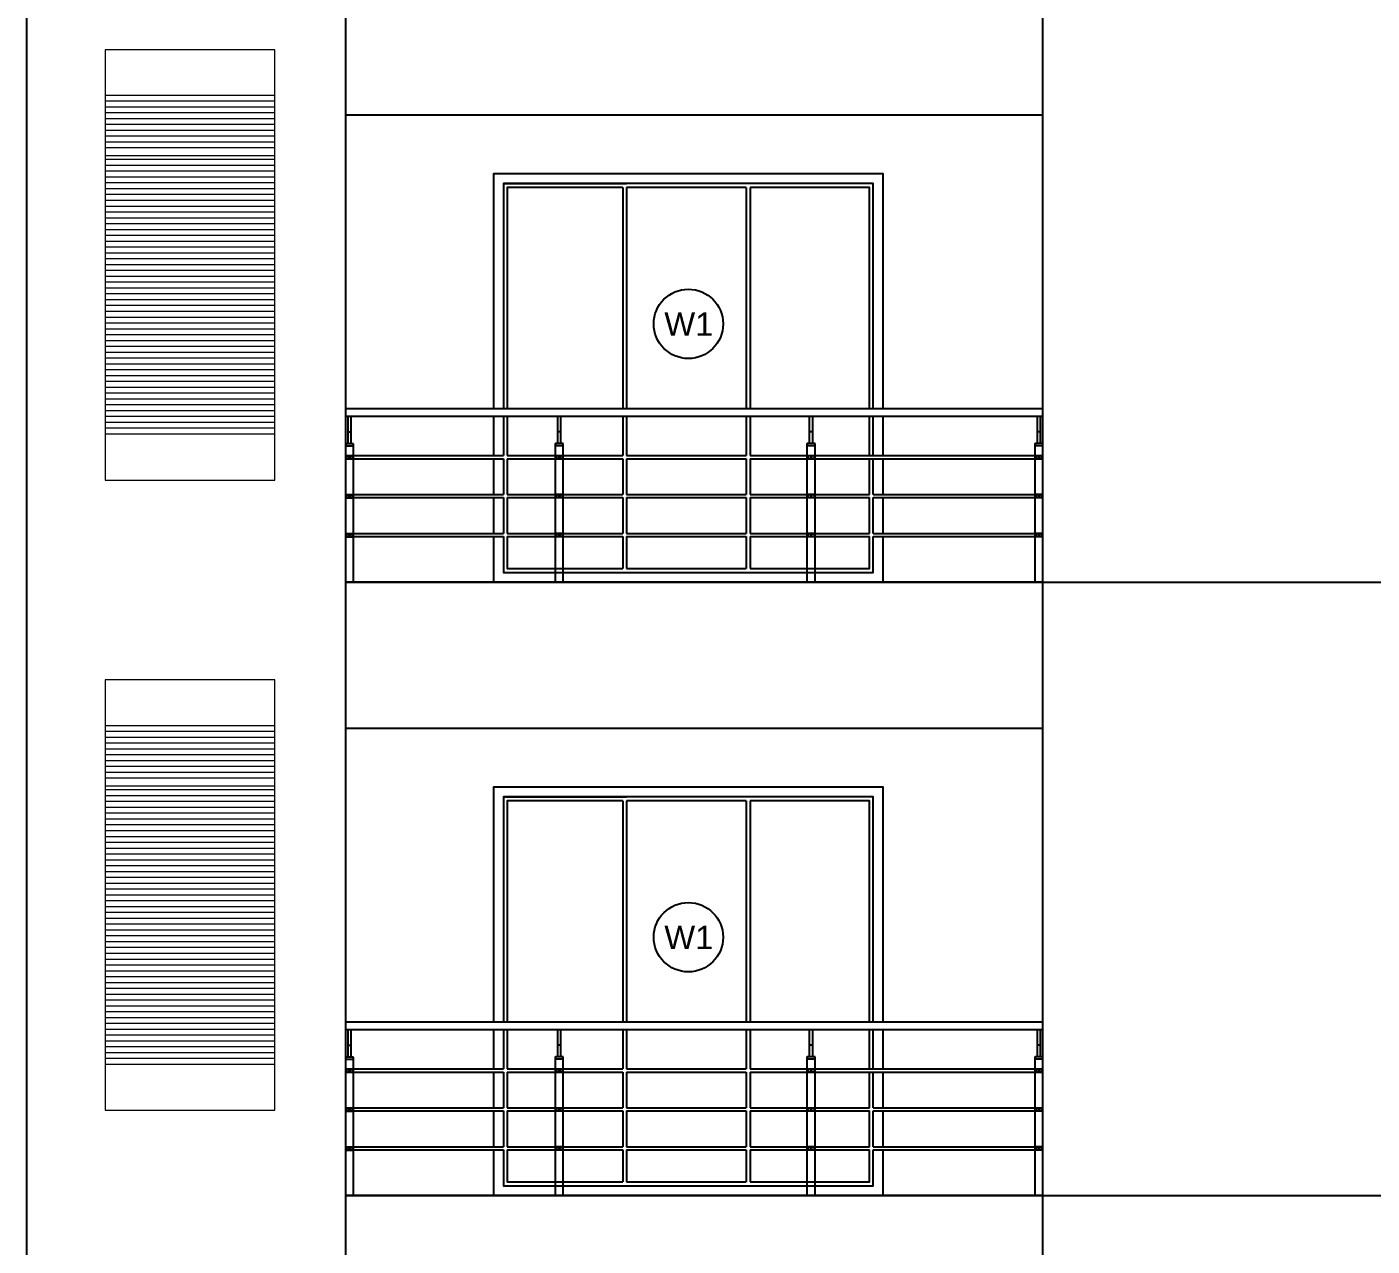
# Model space of a CAD drawing. Header units: millimetres. Extents: x -1932176 to 78768, y -1967 to 1266654.
# Drawn here: x -510754 to -503845, y 451987 to 458248 of the extents above; entities that cross this region are included whole.
import ezdxf

# ---------------------------------------------------------------- set-up
doc = ezdxf.new("R2010")
doc.units = ezdxf.units.MM
doc.layers.add('LEVEL', color=252, linetype='Continuous', lineweight=13)
doc.layers.add('railing', color=212, linetype='Continuous', lineweight=25)
doc.styles.get("Standard").update_dxf_attribs({"font": 'arial.ttf'})
doc.dimstyles.new('SOP', dxfattribs={"dimtxt": 350, "dimasz": 50, "dimexe": 0.18, "dimexo": 0.0625, "dimgap": 20, "dimtad": 0, "dimdec": 0, "dimzin": 0, "dimdsep": 46, "dimtxsty": 'Standard', "dimblk": 'DOT', "dimcen": 0.9, "dimadec": 0, "dimazin": 0, "dimtfac": 1, "dimtdec": 0, "dimtofl": 0, "dimtmove": 0, "dimatfit": 3, "dimfxl": 1, "dimtolj": 1, "dimtzin": 0, "dimarcsym": 0})

# ---------------------------------------------------------------- blocks, each defined once
blk = doc.blocks.new('_Dot')
at = {"color": 0, "linetype": 'ByBlock', "lineweight": -2}
blk.add_line((-0.5, 0), (-1, 0), dxfattribs=at)
at = {"color": 0, "linetype": 'ByBlock', "const_width": 0.5}
blk.add_lwpolyline([(-0.25, 0, 1), (0.25, 0, 1)], format="xyb", close=True, dxfattribs=at)
blk = doc.blocks.new('*D602')
at = {"layer": 'Defpoints', "color": 0, "transparency": 16777216}
for p in [(-505536.2, 452246.6), (-502998.1, 452246.6), (-503878.8, 449096.6)]:
    blk.add_point(p, dxfattribs=at)
at = {"layer": 'LEVEL', "color": 0, "lineweight": -2, "transparency": 16777216}
for p, q in [((-505536.2, 452246.6), (-502997.9, 452246.6)), ((-502998.1, 452196.6), (-502998.1, 451213.5)), ((-502998.1, 449146.6), (-502998.1, 450129.7)), ((-503878.7, 449096.6), (-502997.9, 449096.6))]:
    blk.add_line(p, q, dxfattribs=at)
at = {"layer": 'LEVEL', "color": 0, "lineweight": -2, "transparency": 16777216, "xscale": 50, "yscale": 50, "zscale": 50}
for p, rotation in [((-502998.1, 452246.6), 90), ((-502998.1, 449096.6), 270)]:
    blk.add_blockref('_Dot', p, dxfattribs=dict(at, rotation=rotation))
at = {"layer": 'LEVEL', "color": 0, "transparency": 16777216, "insert": (-502998.1, 450671.6), "char_height": 350, "attachment_point": 5, "rotation": 90}
blk.add_mtext('\\A1;3150', dxfattribs=at)
blk = doc.blocks.new('*D603')
at = {"layer": 'Defpoints', "color": 0, "transparency": 16777216}
for p in [(-505536.2, 455396.6), (-502998.1, 455396.6), (-505536.2, 452246.6)]:
    blk.add_point(p, dxfattribs=at)
at = {"layer": 'LEVEL', "color": 0, "lineweight": -2, "transparency": 16777216}
for p, q in [((-505536.2, 455396.6), (-502997.9, 455396.6)), ((-502998.1, 455346.6), (-502998.1, 454363.5)), ((-502998.1, 452296.6), (-502998.1, 453279.7)), ((-505536.2, 452246.6), (-502997.9, 452246.6))]:
    blk.add_line(p, q, dxfattribs=at)
at = {"layer": 'LEVEL', "color": 0, "lineweight": -2, "transparency": 16777216, "xscale": 50, "yscale": 50, "zscale": 50}
for p, rotation in [((-502998.1, 455396.6), 90), ((-502998.1, 452246.6), 270)]:
    blk.add_blockref('_Dot', p, dxfattribs=dict(at, rotation=rotation))
at = {"layer": 'LEVEL', "color": 0, "transparency": 16777216, "insert": (-502998.1, 453821.6), "char_height": 350, "attachment_point": 5, "rotation": 90}
blk.add_mtext('\\A1;3150', dxfattribs=at)
blk = doc.blocks.new('*D604')
at = {"layer": 'Defpoints', "color": 0, "transparency": 16777216}
for p in [(-505536.2, 458546.6), (-502998.1, 458546.6), (-505536.2, 455396.6)]:
    blk.add_point(p, dxfattribs=at)
at = {"layer": 'LEVEL', "color": 0, "lineweight": -2, "transparency": 16777216}
for p, q in [((-505536.2, 458546.6), (-502997.9, 458546.6)), ((-502998.1, 458496.6), (-502998.1, 457513.5)), ((-502998.1, 455446.6), (-502998.1, 456429.7)), ((-505536.2, 455396.6), (-502997.9, 455396.6))]:
    blk.add_line(p, q, dxfattribs=at)
at = {"layer": 'LEVEL', "color": 0, "lineweight": -2, "transparency": 16777216, "xscale": 50, "yscale": 50, "zscale": 50}
for p, rotation in [((-502998.1, 458546.6), 90), ((-502998.1, 455396.6), 270)]:
    blk.add_blockref('_Dot', p, dxfattribs=dict(at, rotation=rotation))
at = {"layer": 'LEVEL', "color": 0, "transparency": 16777216, "insert": (-502998.1, 456971.6), "char_height": 350, "attachment_point": 5, "rotation": 90}
blk.add_mtext('\\A1;3150', dxfattribs=at)
blk = doc.blocks.new('ригеледержатель')
at = {"layer": 'railing', "ltscale": 10}
blk.add_lwpolyline([(148239.9, 1192434.6), (148269.9, 1192434.6), (148269.9, 1192416.6), (148239.9, 1192416.6)], close=True, dxfattribs=at)
blk.add_circle((148254.9, 1192425.6), 3, dxfattribs=at)

msp = doc.modelspace()

# ---------------------------------------------------------------- linework, layer by layer
at = {"ltscale": 30}
for p, q in [((-505536.21753, 436046.6292), (-505536.21753, 462596.6292)), ((-510754.21513, 455396.6292), (-510754.21513, 458546.6292)), ((-509116.2181, 455396.6292), (-509116.2181, 458546.6292)), ((-509116.2181, 457796.1582), (-505536.21753, 457796.1582)), ((-506406.87592, 457444.1292), (-508306.87592, 457444.1292)), ((-508306.87592, 457444.1292), (-508306.87592, 456969.43125)), ((-508306.87592, 457444.1292), (-507673.87592, 457444.1292)), ((-507693.87592, 457424.1292), (-507693.87592, 456288.6582)), ((-507673.87592, 457424.1292), (-507673.87592, 456288.6582)), ((-507059.87592, 457424.1292), (-507059.87592, 456288.6582)), ((-506406.87592, 457444.1292), (-507039.87592, 457444.1292)), ((-507039.87592, 457424.1292), (-507039.87592, 456288.6582)), ((-509116.2181, 456288.6582), (-505536.21753, 456288.6582)), ((-509116.2181, 455396.6292), (-509116.2181, 456248.6582)), ((-509116.2181, 456248.6582), (-509088.2181, 456248.6582)), ((-509116.2181, 456248.6582), (-505536.21753, 456248.6582)), ((-507693.87592, 456248.6582), (-507693.87592, 456046.6582)), ((-507673.87592, 456248.6582), (-507673.87592, 456046.6582)), ((-507059.87592, 456248.6582), (-507059.87592, 456046.6582)), ((-507039.87592, 456248.6582), (-507039.87592, 456046.6582)), ((-505564.21753, 456248.6582), (-505536.21753, 456248.6582)), ((-505536.21753, 455396.6292), (-505536.21753, 456248.6582)), ((-509116.2181, 456046.6582), (-509076.2181, 456046.6582)), ((-509116.2181, 456046.6582), (-508306.87592, 456046.6582)), ((-509116.2181, 456030.6582), (-509076.2181, 456030.6582)), ((-509116.2181, 456030.6582), (-508306.87592, 456030.6582)), ((-508286.87592, 456046.6582), (-507693.87592, 456046.6582)), ((-508286.87592, 456030.6582), (-507693.87592, 456030.6582)), ((-507693.87592, 456030.6582), (-507693.87592, 455846.6582)), ((-507673.87592, 456046.6582), (-507059.87592, 456046.6582)), ((-507673.87592, 456030.6582), (-507673.87592, 455846.6582)), ((-507673.87592, 456030.6582), (-507059.87592, 456030.6582)), ((-507059.87592, 456030.6582), (-507059.87592, 455846.6582)), ((-507039.87592, 456046.6582), (-505536.21753, 456046.6582)), ((-507039.87592, 456030.6582), (-507039.87592, 455846.6582)), ((-507039.87592, 456030.6582), (-505536.21753, 456030.6582)), ((-505576.21753, 456046.6582), (-505536.21753, 456046.6582)), ((-505576.21753, 456030.6582), (-505536.21753, 456030.6582)), ((-509116.2181, 455846.6582), (-509076.2181, 455846.6582)), ((-509116.2181, 455846.6582), (-508306.87592, 455846.6582)), ((-509116.2181, 455830.6582), (-509076.2181, 455830.6582)), ((-509116.2181, 455830.6582), (-508306.87592, 455830.6582)), ((-508286.87592, 455846.6582), (-507693.87592, 455846.6582)), ((-508286.87592, 455830.6582), (-507693.87592, 455830.6582)), ((-507693.87592, 455830.6582), (-507693.87592, 455646.6582)), ((-507673.87592, 455846.6582), (-507059.87592, 455846.6582)), ((-507673.87592, 455830.6582), (-507673.87592, 455646.6582)), ((-507673.87592, 455830.6582), (-507059.87592, 455830.6582)), ((-507059.87592, 455830.6582), (-507059.87592, 455646.6582)), ((-507039.87592, 455846.6582), (-506426.87592, 455846.6582)), ((-507039.87592, 455830.6582), (-507039.87592, 455646.6582)), ((-507039.87592, 455830.6582), (-506426.87592, 455830.6582)), ((-506406.87592, 455846.6582), (-505536.21753, 455846.6582)), ((-506406.87592, 455830.6582), (-505536.21753, 455830.6582)), ((-505576.21753, 455846.6582), (-505536.21753, 455846.6582)), ((-505576.21753, 455830.6582), (-505536.21753, 455830.6582)), ((-509116.2181, 455646.6582), (-509076.2181, 455646.6582)), ((-509116.2181, 455646.6582), (-508306.87592, 455646.6582)), ((-509116.2181, 455630.6582), (-509076.2181, 455630.6582)), ((-509116.2181, 455630.6582), (-508306.87592, 455630.6582)), ((-508286.87592, 455646.6582), (-507693.87592, 455646.6582)), ((-508286.87592, 455630.6582), (-507693.87592, 455630.6582)), ((-507693.87592, 455630.6582), (-507693.87592, 455466.6292)), ((-507673.87592, 455646.6582), (-507059.87592, 455646.6582)), ((-507673.87592, 455630.6582), (-507673.87592, 455466.6292)), ((-507673.87592, 455630.6582), (-507059.87592, 455630.6582)), ((-507059.87592, 455630.6582), (-507059.87592, 455466.6292)), ((-507039.87592, 455646.6582), (-506426.87592, 455646.6582)), ((-507039.87592, 455630.6582), (-507039.87592, 455466.6292)), ((-507039.87592, 455630.6582), (-506426.87592, 455630.6582)), ((-506406.87592, 455646.6582), (-505536.21753, 455646.6582)), ((-506406.87592, 455630.6582), (-505536.21753, 455630.6582)), ((-505576.21753, 455646.6582), (-505536.21753, 455646.6582)), ((-505576.21753, 455630.6582), (-505536.21753, 455630.6582)), ((-510754.21513, 452246.6292), (-510754.21513, 455396.6292)), ((-509116.2181, 452246.6292), (-509116.2181, 455396.6292)), ((-505536.21753, 455396.6292), (-509116.2181, 455396.6292)), ((-509116.2181, 455396.6292), (-509076.2181, 455396.6292)), ((-509116.2181, 455396.6292), (-505536.21753, 455396.6292)), ((-505536.21753, 455396.6292), (-509116.2181, 455396.6292)), ((-505576.21753, 455396.6292), (-505536.21753, 455396.6292)), ((-509116.2181, 454646.1582), (-505536.21753, 454646.1582)), ((-506406.87592, 454294.1292), (-508306.87592, 454294.1292)), ((-508306.87592, 454294.1292), (-508306.87592, 453819.43125)), ((-508306.87592, 454294.1292), (-507673.87592, 454294.1292)), ((-507693.87592, 454274.1292), (-507693.87592, 453138.6582)), ((-507673.87592, 454274.1292), (-507673.87592, 453138.6582)), ((-507059.87592, 454274.1292), (-507059.87592, 453138.6582)), ((-506406.87592, 454294.1292), (-507039.87592, 454294.1292)), ((-507039.87592, 454274.1292), (-507039.87592, 453138.6582)), ((-509116.2181, 453138.6582), (-505536.21753, 453138.6582)), ((-509116.2181, 452246.6292), (-509116.2181, 453098.6582)), ((-509116.2181, 453098.6582), (-509088.2181, 453098.6582)), ((-509116.2181, 453098.6582), (-505536.21753, 453098.6582)), ((-507693.87592, 453098.6582), (-507693.87592, 452896.6582)), ((-507673.87592, 453098.6582), (-507673.87592, 452896.6582)), ((-507059.87592, 453098.6582), (-507059.87592, 452896.6582)), ((-507039.87592, 453098.6582), (-507039.87592, 452896.6582)), ((-505564.21753, 453098.6582), (-505536.21753, 453098.6582)), ((-505536.21753, 452246.6292), (-505536.21753, 453098.6582)), ((-509116.2181, 452896.6582), (-509076.2181, 452896.6582)), ((-509116.2181, 452896.6582), (-508306.87592, 452896.6582)), ((-508286.87592, 452896.6582), (-507693.87592, 452896.6582)), ((-507673.87592, 452896.6582), (-507059.87592, 452896.6582)), ((-507039.87592, 452896.6582), (-505536.21753, 452896.6582)), ((-505576.21753, 452896.6582), (-505536.21753, 452896.6582)), ((-509116.2181, 452880.6582), (-509076.2181, 452880.6582)), ((-509116.2181, 452880.6582), (-508306.87592, 452880.6582)), ((-508286.87592, 452880.6582), (-507693.87592, 452880.6582)), ((-507693.87592, 452880.6582), (-507693.87592, 452696.6582)), ((-507673.87592, 452880.6582), (-507673.87592, 452696.6582)), ((-507673.87592, 452880.6582), (-507059.87592, 452880.6582)), ((-507059.87592, 452880.6582), (-507059.87592, 452696.6582)), ((-507039.87592, 452880.6582), (-507039.87592, 452696.6582)), ((-507039.87592, 452880.6582), (-505536.21753, 452880.6582)), ((-505576.21753, 452880.6582), (-505536.21753, 452880.6582)), ((-509116.2181, 452696.6582), (-509076.2181, 452696.6582)), ((-509116.2181, 452696.6582), (-508306.87592, 452696.6582)), ((-508286.87592, 452696.6582), (-507693.87592, 452696.6582)), ((-507673.87592, 452696.6582), (-507059.87592, 452696.6582)), ((-507039.87592, 452696.6582), (-506426.87592, 452696.6582)), ((-506406.87592, 452696.6582), (-505536.21753, 452696.6582)), ((-505576.21753, 452696.6582), (-505536.21753, 452696.6582)), ((-509116.2181, 452680.6582), (-509076.2181, 452680.6582)), ((-509116.2181, 452680.6582), (-508306.87592, 452680.6582)), ((-508286.87592, 452680.6582), (-507693.87592, 452680.6582)), ((-507693.87592, 452680.6582), (-507693.87592, 452496.6582)), ((-507673.87592, 452680.6582), (-507673.87592, 452496.6582)), ((-507673.87592, 452680.6582), (-507059.87592, 452680.6582)), ((-507059.87592, 452680.6582), (-507059.87592, 452496.6582)), ((-507039.87592, 452680.6582), (-507039.87592, 452496.6582)), ((-507039.87592, 452680.6582), (-506426.87592, 452680.6582)), ((-506406.87592, 452680.6582), (-505536.21753, 452680.6582)), ((-505576.21753, 452680.6582), (-505536.21753, 452680.6582)), ((-509116.2181, 452496.6582), (-509076.2181, 452496.6582)), ((-509116.2181, 452496.6582), (-508306.87592, 452496.6582)), ((-509116.2181, 452480.6582), (-509076.2181, 452480.6582)), ((-509116.2181, 452480.6582), (-508306.87592, 452480.6582)), ((-508286.87592, 452496.6582), (-507693.87592, 452496.6582)), ((-508286.87592, 452480.6582), (-507693.87592, 452480.6582)), ((-507693.87592, 452480.6582), (-507693.87592, 452316.6292)), ((-507673.87592, 452496.6582), (-507059.87592, 452496.6582)), ((-507673.87592, 452480.6582), (-507673.87592, 452316.6292)), ((-507673.87592, 452480.6582), (-507059.87592, 452480.6582)), ((-507059.87592, 452480.6582), (-507059.87592, 452316.6292)), ((-507039.87592, 452496.6582), (-506426.87592, 452496.6582)), ((-507039.87592, 452480.6582), (-507039.87592, 452316.6292)), ((-507039.87592, 452480.6582), (-506426.87592, 452480.6582)), ((-506406.87592, 452496.6582), (-505536.21753, 452496.6582)), ((-506406.87592, 452480.6582), (-505536.21753, 452480.6582)), ((-505576.21753, 452496.6582), (-505536.21753, 452496.6582)), ((-505576.21753, 452480.6582), (-505536.21753, 452480.6582)), ((-510754.21513, 449096.6292), (-510754.21513, 452246.6292)), ((-509116.2181, 449096.6292), (-509116.2181, 452246.6292)), ((-505536.21753, 452246.6292), (-509116.2181, 452246.6292)), ((-509116.2181, 452246.6292), (-509076.2181, 452246.6292)), ((-509116.2181, 452246.6292), (-505536.21753, 452246.6292)), ((-505536.21753, 452246.6292), (-509116.2181, 452246.6292)), ((-505576.21753, 452246.6292), (-505536.21753, 452246.6292))]:
    msp.add_line(p, q, dxfattribs=at)
at = {"color": 254, "linetype": 'Continuous', "lineweight": 15, "ltscale": 50, "transparency": 33554493}
for p, q in [((-509481.12269, 457896.67595), (-510352.42516, 457896.67595)), ((-509481.12269, 457866.67595), (-510352.42516, 457866.67595)), ((-509481.12269, 457836.67595), (-510352.42516, 457836.67595)), ((-509481.12269, 457836.67595), (-510352.42516, 457836.67595)), ((-509481.12269, 457806.67595), (-510352.42516, 457806.67595)), ((-509481.12269, 457776.67595), (-510352.42516, 457776.67595)), ((-509481.12269, 457746.67595), (-510352.42516, 457746.67595)), ((-509481.12269, 457716.67595), (-510352.42516, 457716.67595)), ((-509481.12269, 457686.67595), (-510352.42516, 457686.67595)), ((-509481.12269, 457656.67595), (-510352.42516, 457656.67595)), ((-509481.12269, 457656.67595), (-510352.42516, 457656.67595)), ((-509481.12269, 457626.67595), (-510352.42516, 457626.67595)), ((-509481.12269, 457586.67595), (-510352.42516, 457586.67595)), ((-509481.12269, 457566.67595), (-510352.42516, 457566.67595)), ((-509481.12269, 457536.67595), (-510352.42516, 457536.67595)), ((-509481.12269, 457506.67595), (-510352.42516, 457506.67595)), ((-509481.12269, 457476.67595), (-510352.42516, 457476.67595)), ((-509481.12269, 457476.67595), (-510352.42516, 457476.67595)), ((-509481.12269, 457446.67595), (-510352.42516, 457446.67595)), ((-509481.12269, 457416.67595), (-510352.42516, 457416.67595)), ((-509481.12269, 457386.67595), (-510352.42516, 457386.67595)), ((-509481.12269, 457356.67595), (-510352.42516, 457356.67595)), ((-509481.12269, 457326.67595), (-510352.42516, 457326.67595)), ((-509481.12269, 457296.67595), (-510352.42516, 457296.67595)), ((-509481.12269, 457296.67595), (-510352.42516, 457296.67595)), ((-509481.12269, 457266.67595), (-510352.42516, 457266.67595)), ((-509481.12269, 457236.67595), (-510352.42516, 457236.67595)), ((-509481.12269, 457206.67595), (-510352.42516, 457206.67595)), ((-509481.12269, 457176.67595), (-510352.42516, 457176.67595)), ((-509481.12269, 457146.67595), (-510352.42516, 457146.67595)), ((-509481.12269, 457116.67595), (-510352.42516, 457116.67595)), ((-509481.12269, 457116.67595), (-510352.42516, 457116.67595)), ((-509481.12269, 457086.67595), (-510352.42516, 457086.67595)), ((-509481.12269, 457056.67595), (-510352.42516, 457056.67595)), ((-509481.12269, 457026.67595), (-510352.42516, 457026.67595)), ((-509481.12269, 456996.67595), (-510352.42516, 456996.67595)), ((-509481.12269, 456966.67595), (-510352.42516, 456966.67595)), ((-509481.12269, 456936.67595), (-510352.42516, 456936.67595)), ((-509481.12269, 456936.67595), (-510352.42516, 456936.67595)), ((-509481.12269, 456906.67595), (-510352.42516, 456906.67595)), ((-509481.12269, 456876.67595), (-510352.42516, 456876.67595)), ((-509481.12269, 456846.67595), (-510352.42516, 456846.67595)), ((-509481.12269, 456816.67595), (-510352.42516, 456816.67595)), ((-509481.12269, 456786.67595), (-510352.42516, 456786.67595)), ((-509481.12269, 456756.67595), (-510352.42516, 456756.67595)), ((-509481.12269, 456726.67595), (-510352.42516, 456726.67595)), ((-509481.12269, 456696.67595), (-510352.42516, 456696.67595)), ((-509481.12269, 456666.67595), (-510352.42516, 456666.67595)), ((-509481.12269, 456636.67595), (-510352.42516, 456636.67595)), ((-509481.12269, 456606.67595), (-510352.42516, 456606.67595)), ((-509481.12269, 456576.67595), (-510352.42516, 456576.67595)), ((-509481.12269, 456576.67595), (-510352.42516, 456576.67595)), ((-509481.12269, 456546.67595), (-510352.42516, 456546.67595)), ((-509481.12269, 456516.67595), (-510352.42516, 456516.67595)), ((-509481.12269, 456486.67595), (-510352.42516, 456486.67595)), ((-509481.12269, 456486.67595), (-510352.42516, 456486.67595)), ((-509481.12269, 456456.67595), (-510352.42516, 456456.67595)), ((-509481.12269, 456456.67595), (-510352.42516, 456456.67595)), ((-509481.12269, 456426.67595), (-510352.42516, 456426.67595)), ((-509481.12269, 456426.67595), (-510352.42516, 456426.67595)), ((-509481.12269, 456396.67595), (-510352.42516, 456396.67595)), ((-509481.12269, 456396.67595), (-510352.42516, 456396.67595)), ((-509481.12269, 456366.67595), (-510352.42516, 456366.67595)), ((-509481.12269, 456336.67595), (-510352.42516, 456336.67595)), ((-509481.12269, 456336.67595), (-510352.42516, 456336.67595)), ((-509481.12269, 456306.67595), (-510352.42516, 456306.67595)), ((-509481.12269, 456276.67595), (-510352.42516, 456276.67595)), ((-509481.12269, 456246.67595), (-510352.42516, 456246.67595)), ((-509481.12269, 456216.67595), (-510352.42516, 456216.67595)), ((-509481.12269, 456186.67595), (-510352.42516, 456186.67595)), ((-509481.12269, 456156.67595), (-510352.42516, 456156.67595)), ((-509481.12269, 454659.49313), (-510352.42516, 454659.49313)), ((-509481.12269, 454629.49313), (-510352.42516, 454629.49313)), ((-509481.12269, 454599.49313), (-510352.42516, 454599.49313)), ((-509481.12269, 454599.49313), (-510352.42516, 454599.49313)), ((-509481.12269, 454569.49313), (-510352.42516, 454569.49313)), ((-509481.12269, 454539.49313), (-510352.42516, 454539.49313)), ((-509481.12269, 454509.49313), (-510352.42516, 454509.49313)), ((-509481.12269, 454479.49313), (-510352.42516, 454479.49313)), ((-509481.12269, 454449.49313), (-510352.42516, 454449.49313)), ((-509481.12269, 454419.49313), (-510352.42516, 454419.49313)), ((-509481.12269, 454419.49313), (-510352.42516, 454419.49313)), ((-509481.12269, 454389.49313), (-510352.42516, 454389.49313)), ((-509481.12269, 454349.49313), (-510352.42516, 454349.49313)), ((-509481.12269, 454329.49313), (-510352.42516, 454329.49313)), ((-509481.12269, 454299.49313), (-510352.42516, 454299.49313)), ((-509481.12269, 454269.49313), (-510352.42516, 454269.49313)), ((-509481.12269, 454239.49313), (-510352.42516, 454239.49313)), ((-509481.12269, 454239.49313), (-510352.42516, 454239.49313)), ((-509481.12269, 454209.49313), (-510352.42516, 454209.49313)), ((-509481.12269, 454179.49313), (-510352.42516, 454179.49313)), ((-509481.12269, 454149.49313), (-510352.42516, 454149.49313)), ((-509481.12269, 454119.49313), (-510352.42516, 454119.49313)), ((-509481.12269, 454089.49313), (-510352.42516, 454089.49313)), ((-509481.12269, 454059.49313), (-510352.42516, 454059.49313)), ((-509481.12269, 454059.49313), (-510352.42516, 454059.49313)), ((-509481.12269, 454029.49313), (-510352.42516, 454029.49313)), ((-509481.12269, 453999.49313), (-510352.42516, 453999.49313)), ((-509481.12269, 453969.49313), (-510352.42516, 453969.49313)), ((-509481.12269, 453939.49313), (-510352.42516, 453939.49313)), ((-509481.12269, 453909.49313), (-510352.42516, 453909.49313)), ((-509481.12269, 453879.49313), (-510352.42516, 453879.49313)), ((-509481.12269, 453879.49313), (-510352.42516, 453879.49313)), ((-509481.12269, 453849.49313), (-510352.42516, 453849.49313)), ((-509481.12269, 453819.49313), (-510352.42516, 453819.49313)), ((-509481.12269, 453789.49313), (-510352.42516, 453789.49313)), ((-509481.12269, 453759.49313), (-510352.42516, 453759.49313)), ((-509481.12269, 453729.49313), (-510352.42516, 453729.49313)), ((-509481.12269, 453699.49313), (-510352.42516, 453699.49313)), ((-509481.12269, 453699.49313), (-510352.42516, 453699.49313)), ((-509481.12269, 453669.49313), (-510352.42516, 453669.49313)), ((-509481.12269, 453639.49313), (-510352.42516, 453639.49313)), ((-509481.12269, 453609.49313), (-510352.42516, 453609.49313)), ((-509481.12269, 453579.49313), (-510352.42516, 453579.49313)), ((-509481.12269, 453549.49313), (-510352.42516, 453549.49313)), ((-509481.12269, 453519.49313), (-510352.42516, 453519.49313)), ((-509481.12269, 453489.49313), (-510352.42516, 453489.49313)), ((-509481.12269, 453459.49313), (-510352.42516, 453459.49313)), ((-509481.12269, 453429.49313), (-510352.42516, 453429.49313)), ((-509481.12269, 453399.49313), (-510352.42516, 453399.49313)), ((-509481.12269, 453369.49313), (-510352.42516, 453369.49313)), ((-509481.12269, 453339.49313), (-510352.42516, 453339.49313)), ((-509481.12269, 453339.49313), (-510352.42516, 453339.49313)), ((-509481.12269, 453309.49313), (-510352.42516, 453309.49313)), ((-509481.12269, 453279.49313), (-510352.42516, 453279.49313)), ((-509481.12269, 453249.49313), (-510352.42516, 453249.49313)), ((-509481.12269, 453249.49313), (-510352.42516, 453249.49313)), ((-509481.12269, 453219.49313), (-510352.42516, 453219.49313)), ((-509481.12269, 453219.49313), (-510352.42516, 453219.49313)), ((-509481.12269, 453189.49313), (-510352.42516, 453189.49313)), ((-509481.12269, 453189.49313), (-510352.42516, 453189.49313)), ((-509481.12269, 453159.49313), (-510352.42516, 453159.49313)), ((-509481.12269, 453159.49313), (-510352.42516, 453159.49313)), ((-509481.12269, 453129.49313), (-510352.42516, 453129.49313)), ((-509481.12269, 453099.49313), (-510352.42516, 453099.49313)), ((-509481.12269, 453099.49313), (-510352.42516, 453099.49313)), ((-509481.12269, 453069.49313), (-510352.42516, 453069.49313)), ((-509481.12269, 453039.49313), (-510352.42516, 453039.49313)), ((-509481.12269, 453009.49313), (-510352.42516, 453009.49313)), ((-509481.12269, 452979.49313), (-510352.42516, 452979.49313)), ((-509481.12269, 452949.49313), (-510352.42516, 452949.49313)), ((-509481.12269, 452919.49313), (-510352.42516, 452919.49313))]:
    msp.add_line(p, q, dxfattribs=at)
at = {"ltscale": 10}
for p, q in [((-509104.2181, 456106.6292), (-509104.2181, 456248.6582)), ((-509088.2181, 456106.6292), (-509088.2181, 456248.6582)), ((-508027.89313, 456108.6582), (-508027.89313, 456248.6582)), ((-508011.89313, 456108.6582), (-508011.89313, 456248.6582)), ((-506733.99012, 456108.6582), (-506733.99012, 456248.6582)), ((-506717.99012, 456108.6582), (-506717.99012, 456248.6582)), ((-505564.21753, 456108.6582), (-505564.21753, 456248.6582)), ((-505548.21753, 456108.6582), (-505548.21753, 456248.6582)), ((-509116.2181, 456044.6292), (-509116.2181, 456096.6292)), ((-509076.2181, 456044.6292), (-509076.2181, 456096.6292)), ((-508039.89313, 456046.6582), (-508039.89313, 456098.6582)), ((-507999.89313, 456046.6582), (-507999.89313, 456098.6582)), ((-506745.99012, 456046.6582), (-506745.99012, 456098.6582)), ((-506705.99012, 456046.6582), (-506705.99012, 456098.6582)), ((-505576.21753, 456046.6582), (-505576.21753, 456098.6582)), ((-505536.21753, 456046.6582), (-505536.21753, 456098.6582)), ((-509116.2181, 455844.6292), (-509116.2181, 456028.6292)), ((-509076.2181, 455844.6292), (-509076.2181, 456044.6292)), ((-508039.89313, 455846.6582), (-508039.89313, 456030.6582)), ((-507999.89313, 455846.6582), (-507999.89313, 456046.6582)), ((-506745.99012, 455846.6582), (-506745.99012, 456030.6582)), ((-506705.99012, 455846.6582), (-506705.99012, 456046.6582)), ((-505576.21753, 455846.6582), (-505576.21753, 456030.6582)), ((-505536.21753, 455846.6582), (-505536.21753, 456046.6582)), ((-509116.2181, 455644.6292), (-509116.2181, 455828.6292)), ((-509076.2181, 455644.6292), (-509076.2181, 455844.6292)), ((-508039.89313, 455646.6582), (-508039.89313, 455830.6582)), ((-507999.89313, 455646.6582), (-507999.89313, 455846.6582)), ((-506745.99012, 455646.6582), (-506745.99012, 455830.6582)), ((-506705.99012, 455646.6582), (-506705.99012, 455846.6582)), ((-505576.21753, 455646.6582), (-505576.21753, 455830.6582)), ((-505536.21753, 455646.6582), (-505536.21753, 455846.6582)), ((-509116.2181, 455396.6292), (-509116.2181, 455628.6292)), ((-509076.2181, 455396.6292), (-509076.2181, 455644.6292)), ((-508039.89313, 455398.6582), (-508039.89313, 455630.6582)), ((-507999.89313, 455396.6292), (-507999.89313, 455646.6582)), ((-506745.99012, 455398.6582), (-506745.99012, 455630.6582)), ((-506705.99012, 455396.6292), (-506705.99012, 455646.6582)), ((-505576.21753, 455398.6582), (-505576.21753, 455630.6582)), ((-505536.21753, 455396.6292), (-505536.21753, 455646.6582)), ((-509104.2181, 452956.6292), (-509104.2181, 453098.6582)), ((-509088.2181, 452956.6292), (-509088.2181, 453098.6582)), ((-508027.89313, 452958.6582), (-508027.89313, 453098.6582)), ((-508011.89313, 452958.6582), (-508011.89313, 453098.6582)), ((-506733.99012, 452958.6582), (-506733.99012, 453098.6582)), ((-506717.99012, 452958.6582), (-506717.99012, 453098.6582)), ((-505564.21753, 452958.6582), (-505564.21753, 453098.6582)), ((-505548.21753, 452958.6582), (-505548.21753, 453098.6582)), ((-509116.2181, 452894.6292), (-509116.2181, 452946.6292)), ((-509076.2181, 452894.6292), (-509076.2181, 452946.6292)), ((-509076.2181, 452694.6292), (-509076.2181, 452894.6292)), ((-508039.89313, 452896.6582), (-508039.89313, 452948.6582)), ((-507999.89313, 452896.6582), (-507999.89313, 452948.6582)), ((-507999.89313, 452696.6582), (-507999.89313, 452896.6582)), ((-506745.99012, 452896.6582), (-506745.99012, 452948.6582)), ((-506705.99012, 452896.6582), (-506705.99012, 452948.6582)), ((-506705.99012, 452696.6582), (-506705.99012, 452896.6582)), ((-505576.21753, 452896.6582), (-505576.21753, 452948.6582)), ((-505536.21753, 452896.6582), (-505536.21753, 452948.6582)), ((-505536.21753, 452696.6582), (-505536.21753, 452896.6582)), ((-509116.2181, 452694.6292), (-509116.2181, 452878.6292)), ((-508039.89313, 452696.6582), (-508039.89313, 452880.6582)), ((-506745.99012, 452696.6582), (-506745.99012, 452880.6582)), ((-505576.21753, 452696.6582), (-505576.21753, 452880.6582)), ((-509076.2181, 452494.6292), (-509076.2181, 452694.6292)), ((-507999.89313, 452496.6582), (-507999.89313, 452696.6582)), ((-506705.99012, 452496.6582), (-506705.99012, 452696.6582)), ((-505536.21753, 452496.6582), (-505536.21753, 452696.6582)), ((-509116.2181, 452494.6292), (-509116.2181, 452678.6292)), ((-508039.89313, 452496.6582), (-508039.89313, 452680.6582)), ((-506745.99012, 452496.6582), (-506745.99012, 452680.6582)), ((-505576.21753, 452496.6582), (-505576.21753, 452680.6582)), ((-509116.2181, 452246.6292), (-509116.2181, 452478.6292)), ((-509076.2181, 452246.6292), (-509076.2181, 452494.6292)), ((-508039.89313, 452248.6582), (-508039.89313, 452480.6582)), ((-507999.89313, 452246.6292), (-507999.89313, 452496.6582)), ((-506745.99012, 452248.6582), (-506745.99012, 452480.6582)), ((-506705.99012, 452246.6292), (-506705.99012, 452496.6582)), ((-505576.21753, 452248.6582), (-505576.21753, 452480.6582)), ((-505536.21753, 452246.6292), (-505536.21753, 452496.6582))]:
    msp.add_line(p, q, dxfattribs=at)
at = {"ltscale": 100}
for p, q in [((-509088.2181, 456166.6292), (-509104.2181, 456166.6292)), ((-508011.89313, 456168.6582), (-508027.89313, 456168.6582)), ((-506717.99012, 456168.6582), (-506733.99012, 456168.6582)), ((-505548.21753, 456168.6582), (-505564.21753, 456168.6582)), ((-509088.2181, 453016.6292), (-509104.2181, 453016.6292)), ((-508011.89313, 453018.6582), (-508027.89313, 453018.6582)), ((-506717.99012, 453018.6582), (-506733.99012, 453018.6582)), ((-505548.21753, 453018.6582), (-505564.21753, 453018.6582))]:
    msp.add_line(p, q, dxfattribs=at)
for p, q in [((-509116.2181, 455396.6292), (-509116.2181, 456106.6292)), ((-508039.89313, 455396.6292), (-508039.89313, 456108.6582)), ((-506745.99012, 455396.6292), (-506745.99012, 456108.6582)), ((-505576.21753, 455396.6292), (-505576.21753, 456108.6582)), ((-508039.89313, 452246.6292), (-508039.89313, 452958.6582)), ((-506745.99012, 452246.6292), (-506745.99012, 452958.6582)), ((-505576.21753, 452246.6292), (-505576.21753, 452958.6582)), ((-509116.2181, 452246.6292), (-509116.2181, 452956.6292))]:
    msp.add_line(p, q)
at = {"linetype": 'ByBlock', "lineweight": 20}
for p, q in [((-509116.2181, 455396.6292), (-509076.2181, 455396.6292)), ((-508039.89313, 455396.6292), (-507999.89313, 455396.6292)), ((-506745.99012, 455396.6292), (-506705.99012, 455396.6292)), ((-505576.21753, 455396.6292), (-505536.21753, 455396.6292)), ((-509116.2181, 452246.6292), (-509076.2181, 452246.6292)), ((-508039.89313, 452246.6292), (-507999.89313, 452246.6292)), ((-506745.99012, 452246.6292), (-506705.99012, 452246.6292)), ((-505576.21753, 452246.6292), (-505536.21753, 452246.6292))]:
    msp.add_line(p, q, dxfattribs=at)
for points in [[(-510352.42516, 455921.22882), (-509481.12269, 455921.22882), (-509481.12269, 458131.3284), (-510352.42516, 458131.3284)], [(-510352.42516, 452684.046), (-509481.12269, 452684.046), (-509481.12269, 454894.14558), (-510352.42516, 454894.14558)]]:
    msp.add_lwpolyline(points, close=True, dxfattribs=at)
at = {"ltscale": 30}
for points in [[(-506356.87592, 456288.6582), (-506356.87592, 457494.1292), (-508356.87592, 457494.1292), (-508356.87592, 456288.6582)], [(-506406.87592, 456288.6582), (-506406.87592, 457444.1292), (-508306.87592, 457444.1292), (-508306.87592, 456288.6582)], [(-507693.87592, 457424.1292), (-508286.87592, 457424.1292), (-508286.87592, 456288.6582)], [(-507059.87592, 457424.1292), (-507673.87592, 457424.1292)], [(-506426.87592, 456288.6582), (-506426.87592, 457424.1292), (-507039.87592, 457424.1292)], [(-508356.87592, 456248.6582), (-508356.87592, 456046.6582)], [(-508306.87592, 456248.6582), (-508306.87592, 456046.6582)], [(-508286.87592, 456248.6582), (-508286.87592, 456046.6582)], [(-506426.87592, 456046.6582), (-506426.87592, 456248.6582)], [(-506406.87592, 456046.6582), (-506406.87592, 456248.6582)], [(-506356.87592, 456046.6582), (-506356.87592, 456248.6582)], [(-508356.87592, 456030.6582), (-508356.87592, 455846.6582)], [(-508306.87592, 456030.6582), (-508306.87592, 455846.6582)], [(-508286.87592, 456030.6582), (-508286.87592, 455846.6582)], [(-506426.87592, 455846.6582), (-506426.87592, 456030.6582)], [(-506406.87592, 455846.6582), (-506406.87592, 456030.6582)], [(-506356.87592, 455846.6582), (-506356.87592, 456030.6582)], [(-508356.87592, 455830.6582), (-508356.87592, 455646.6582)], [(-508306.87592, 455830.6582), (-508306.87592, 455646.6582)], [(-508286.87592, 455830.6582), (-508286.87592, 455646.6582)], [(-506426.87592, 455646.6582), (-506426.87592, 455830.6582)], [(-506406.87592, 455646.6582), (-506406.87592, 455830.6582)], [(-506356.87592, 455646.6582), (-506356.87592, 455830.6582)], [(-508356.87592, 455630.6582), (-508356.87592, 455396.6292)], [(-508306.87592, 455630.6582), (-508306.87592, 455446.6292), (-506406.87592, 455446.6292), (-506406.87592, 455630.6582)], [(-508286.87592, 455630.6582), (-508286.87592, 455466.6292), (-507693.87592, 455466.6292)], [(-507039.87592, 455466.6292), (-506426.87592, 455466.6292), (-506426.87592, 455630.6582)], [(-506356.87592, 455396.6292), (-506356.87592, 455630.6582)], [(-507673.87592, 455466.6292), (-507059.87592, 455466.6292)], [(-506356.87592, 453138.6582), (-506356.87592, 454344.1292), (-508356.87592, 454344.1292), (-508356.87592, 453138.6582)], [(-506406.87592, 453138.6582), (-506406.87592, 454294.1292), (-508306.87592, 454294.1292), (-508306.87592, 453138.6582)], [(-507693.87592, 454274.1292), (-508286.87592, 454274.1292), (-508286.87592, 453138.6582)], [(-507059.87592, 454274.1292), (-507673.87592, 454274.1292)], [(-506426.87592, 453138.6582), (-506426.87592, 454274.1292), (-507039.87592, 454274.1292)], [(-508356.87592, 453098.6582), (-508356.87592, 452896.6582)], [(-508306.87592, 453098.6582), (-508306.87592, 452896.6582)], [(-508286.87592, 453098.6582), (-508286.87592, 452896.6582)], [(-506426.87592, 452896.6582), (-506426.87592, 453098.6582)], [(-506406.87592, 452896.6582), (-506406.87592, 453098.6582)], [(-506356.87592, 452896.6582), (-506356.87592, 453098.6582)], [(-508356.87592, 452880.6582), (-508356.87592, 452696.6582)], [(-508306.87592, 452880.6582), (-508306.87592, 452696.6582)], [(-508286.87592, 452880.6582), (-508286.87592, 452696.6582)], [(-506426.87592, 452696.6582), (-506426.87592, 452880.6582)], [(-506406.87592, 452696.6582), (-506406.87592, 452880.6582)], [(-506356.87592, 452696.6582), (-506356.87592, 452880.6582)], [(-508356.87592, 452680.6582), (-508356.87592, 452496.6582)], [(-508306.87592, 452680.6582), (-508306.87592, 452496.6582)], [(-508286.87592, 452680.6582), (-508286.87592, 452496.6582)], [(-506426.87592, 452496.6582), (-506426.87592, 452680.6582)], [(-506406.87592, 452496.6582), (-506406.87592, 452680.6582)], [(-506356.87592, 452496.6582), (-506356.87592, 452680.6582)], [(-508356.87592, 452480.6582), (-508356.87592, 452246.6292)], [(-508306.87592, 452480.6582), (-508306.87592, 452296.6292), (-506406.87592, 452296.6292), (-506406.87592, 452480.6582)], [(-508286.87592, 452480.6582), (-508286.87592, 452316.6292), (-507693.87592, 452316.6292)], [(-507039.87592, 452316.6292), (-506426.87592, 452316.6292), (-506426.87592, 452480.6582)], [(-506356.87592, 452246.6292), (-506356.87592, 452480.6582)], [(-507673.87592, 452316.6292), (-507059.87592, 452316.6292)]]:
    msp.add_lwpolyline(points, dxfattribs=at)
at = {"ltscale": 10}
for points in [[(-509076.2181, 456106.6292), (-509116.2181, 456106.6292), (-509116.2181, 456096.6292), (-509076.2181, 456096.6292)], [(-507999.89313, 456108.6582), (-508039.89313, 456108.6582), (-508039.89313, 456098.6582), (-507999.89313, 456098.6582)], [(-506705.99012, 456108.6582), (-506745.99012, 456108.6582), (-506745.99012, 456098.6582), (-506705.99012, 456098.6582)], [(-505536.21753, 456108.6582), (-505576.21753, 456108.6582), (-505576.21753, 456098.6582), (-505536.21753, 456098.6582)], [(-507999.89313, 452958.6582), (-508039.89313, 452958.6582), (-508039.89313, 452948.6582), (-507999.89313, 452948.6582)], [(-506705.99012, 452958.6582), (-506745.99012, 452958.6582), (-506745.99012, 452948.6582), (-506705.99012, 452948.6582)], [(-505536.21753, 452958.6582), (-505576.21753, 452958.6582), (-505576.21753, 452948.6582), (-505536.21753, 452948.6582)], [(-509076.2181, 452956.6292), (-509116.2181, 452956.6292), (-509116.2181, 452946.6292), (-509076.2181, 452946.6292)]]:
    msp.add_lwpolyline(points, close=True, dxfattribs=at)
at = {"color": 252, "ltscale": 30}
for centre in [(-507356.59826, 456723.1807), (-507356.59826, 453573.1807)]:
    msp.add_circle(centre, 178.13957, dxfattribs=at)

# ---------------------------------------------------------------- block references
for p in [(-657351.10997, -736388.98052), (-656274.78501, -736386.95152), (-654980.88199, -736386.95152), (-653811.1094, -736386.95152), (-657351.10997, -736588.98052), (-656274.78501, -736586.95152), (-654980.88199, -736586.95152), (-653811.1094, -736586.95152), (-657351.10997, -736788.98052), (-656274.78501, -736786.95152), (-654980.88199, -736786.95152), (-653811.1094, -736786.95152), (-657351.10997, -739538.98052), (-656274.78501, -739536.95152), (-654980.88199, -739536.95152), (-653811.1094, -739536.95152), (-657351.10997, -739738.98052), (-656274.78501, -739736.95152), (-654980.88199, -739736.95152), (-653811.1094, -739736.95152), (-657351.10997, -739938.98052), (-656274.78501, -739936.95152), (-654980.88199, -739936.95152), (-653811.1094, -739936.95152)]:
    msp.add_blockref('ригеледержатель', p)

# ---------------------------------------------------------------- texts
at = {"color": 252, "transparency": 16777216, "char_height": 120, "attachment_point": 3}
for insert in [(-507228.80161, 456781.7566), (-507228.80161, 453631.7566)]:
    msp.add_mtext_dynamic_manual_height_columns('W1', width=74.86437, gutter_width=11139.68641, heights=[0], dxfattribs=dict(at, insert=insert))

# ---------------------------------------------------------------- dimensions: what is measured, and where the dimension line sits
at = {"layer": 'LEVEL'}
for base, p1, p2, picture, middle in [((-502998.05498, 458546.6292), (-505536.21753, 455396.6292), (-505536.21753, 458546.6292), '*D604', (-502998.05498, 456971.6292)), ((-502998.05498, 455396.6292), (-505536.21753, 452246.6292), (-505536.21753, 455396.6292), '*D603', (-502998.05498, 453821.6292)), ((-502998.05498, 452246.6292), (-503878.79847, 449096.6292), (-505536.21753, 452246.6292), '*D602', (-502998.05498, 450671.6292))]:
    dim = msp.add_linear_dim(base=base, p1=p1, p2=p2, angle=90, dimstyle='SOP', dxfattribs=at)
    dim.commit()
    dim.dimension.update_dxf_attribs({"geometry": picture, "text_midpoint": middle})

doc.saveas('drawing.dxf')
